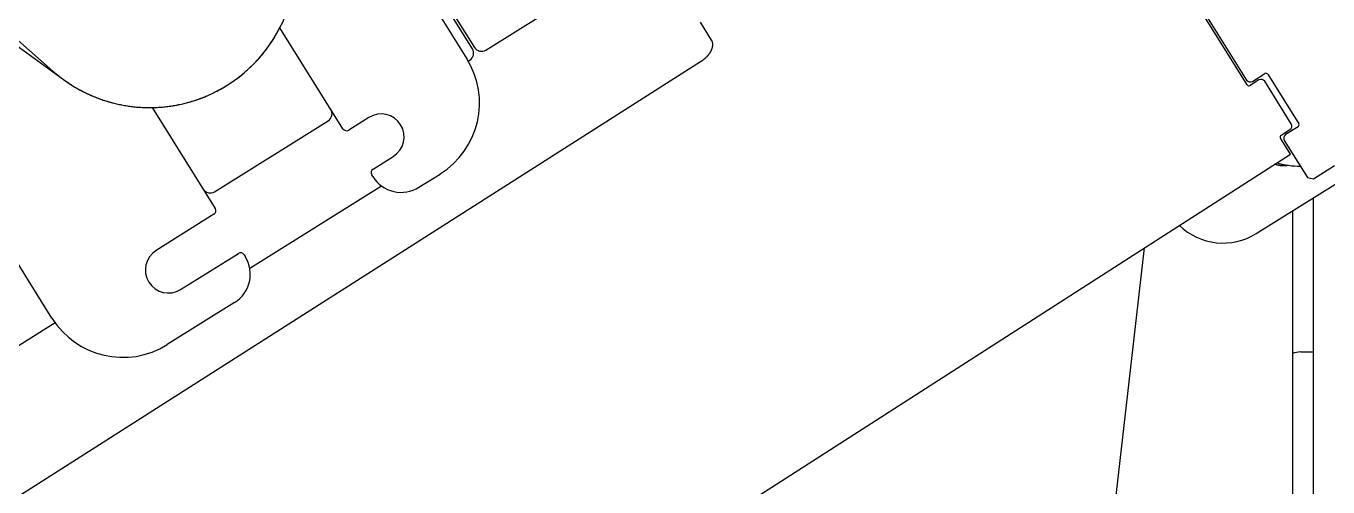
# Model space of a CAD drawing. Extents: x -79364 to 3230, y 28528 to 72157.
# Drawn here: x -66745.1 to -66433.7, y 55026.4 to 55136.6 of the extents above; entities that cross this region are included whole.
import ezdxf

# ---------------------------------------------------------------- set-up
doc = ezdxf.new("R2010")
doc.units = 0
doc.header["$LTSCALE"] = 500
doc.linetypes.add('CENTER', pattern=[7, 4, -1, 1, -1])
doc.layers.get('0').update_dxf_attribs({"linetype": 'CONTINUOUS'})
doc.layers.add('S0CO1', color=1, linetype='CONTINUOUS')

# ---------------------------------------------------------------- blocks, each defined once
blk = doc.blocks.new('PK65002M m platform_side')
at = {"linetype": 'Continuous'}
for p, q in [((-9483.21, 6025.85), (-9458.08, 5985.63)), ((-9661.43, 6017.61), (-9644.64, 5990.73)), ((-9771.06, 6011.89), (-9743.64, 5987.77)), ((-9640.07, 5992.81), (-9612.34, 6010.14)), ((-9457.96, 5984.49), (-9471.6, 6006.39)), ((-9643.3, 5993.12), (-9650.19, 6004.21)), ((-9649.45, 6004.05), (-9642.82, 5993.45)), ((-9762.34, 6001.2), (-9741.12, 5985.76)), ((-9588.8, 5999.5), (-9586.14, 5995.19)), ((-9674.26, 5973.98), (-9689.35, 5998.13)), ((-9588.76, 5989.96), (-10256.42, 5564.93)), ((-9644.29, 5990.16), (-9643.94, 5990.39)), ((-9456.7, 5985.32), (-9453.74, 5987.17)), ((-9453.05, 5987.01), (-9445.63, 5975.14)), ((-9455.15, 5985.65), (-9457.27, 5984.33)), ((-9447.41, 5975.16), (-9453.77, 5985.34)), ((-9719.88, 5979.06), (-9704.79, 5954.9)), ((-9668.05, 5976.68), (-9672.88, 5973.66)), ((-9704.95, 5958.93), (-9677.81, 5975.89)), ((-9449.85, 5972.46), (-9447.73, 5973.78)), ((-9445.79, 5974.45), (-9448.75, 5972.6)), ((-9447.63, 5967.95), (-9450.01, 5971.77)), ((-9449.07, 5971.22), (-9443.51, 5962.31)), ((-10150.87, 5516.72), (-9447.63, 5967.95)), ((-9667.05, 5964.33), (-9662.22, 5967.35)), ((-9450.7, 5965.35), (-9450.61, 5965.33)), ((-9450.62, 5965.33), (-9450.53, 5965.31)), ((-9450.54, 5965.31), (-9450.45, 5965.3)), ((-9450.46, 5965.3), (-9450.37, 5965.28)), ((-9448.48, 5965.24), (-9448.4, 5965.26)), ((-9448.4, 5965.26), (-9448.32, 5965.27)), ((-9448.32, 5965.27), (-9448.27, 5965.28)), ((-9442.13, 5962), (-9437.04, 5965.17)), ((-9667.11, 5962.54), (-9667.37, 5962.96)), ((-9656.08, 5959.99), (-9651, 5963.17)), ((-9455.79, 5948.95), (-9436.38, 5961.07)), ((-9443.51, 5962.31), (-9442.13, 5962)), ((-9665.02, 5960.3), (-9696.54, 5940.6)), ((-9442.12, 5860.88), (-9442.12, 5957.49)), ((-9705.11, 5953.53), (-9718.93, 5944.89)), ((-9447.14, 5954.35), (-9447.14, 5728.64)), ((-9482.58, 5945.52), (-9567.57, 5204.78)), ((-9743.86, 5928.73), (-9753.02, 5943.39)), ((-9713.1, 5935.56), (-9699.28, 5944.2)), ((-9697.9, 5943.88), (-9697.64, 5943.46)), ((-9700.19, 5932.44), (-9716.3, 5922.37)), ((-9978.24, 5779.02), (-9743.14, 5927.67)), ((-9445.14, 5920.64), (-9442.14, 5920.64))]:
    blk.add_line(p, q, dxfattribs=at)
for points in [[(-9697.88, 5987.37), (-9697.63, 5987.59), (-9697.38, 5987.8), (-9697.14, 5988.02), (-9696.9, 5988.24), (-9696.66, 5988.46), (-9696.42, 5988.68), (-9696.19, 5988.91), (-9695.95, 5989.13), (-9695.72, 5989.36), (-9695.49, 5989.59), (-9695.27, 5989.83), (-9695.04, 5990.06), (-9694.82, 5990.3), (-9694.6, 5990.54), (-9694.38, 5990.78), (-9694.17, 5991.03), (-9693.96, 5991.27), (-9693.75, 5991.52), (-9693.54, 5991.77), (-9693.33, 5992.02), (-9693.13, 5992.28), (-9692.93, 5992.53), (-9692.73, 5992.79), (-9692.53, 5993.05), (-9692.34, 5993.31), (-9692.14, 5993.58), (-9691.95, 5993.84), (-9691.77, 5994.11), (-9691.58, 5994.38), (-9691.4, 5994.65), (-9691.22, 5994.92), (-9691.04, 5995.19), (-9690.87, 5995.47), (-9690.7, 5995.75), (-9690.53, 5996.02), (-9690.36, 5996.3), (-9690.2, 5996.59), (-9690.04, 5996.87), (-9689.88, 5997.15), (-9689.72, 5997.44), (-9689.57, 5997.73), (-9689.42, 5998.02), (-9689.27, 5998.31), (-9689.12, 5998.6)], [(-9586.14, 5995.19), (-9586.12, 5995.15), (-9586.1, 5995.11), (-9586.08, 5995.07), (-9586.05, 5995.03), (-9586.03, 5994.99), (-9586.01, 5994.95), (-9586, 5994.91), (-9585.98, 5994.86), (-9585.96, 5994.82), (-9585.95, 5994.77), (-9585.94, 5994.73), (-9585.92, 5994.68), (-9585.91, 5994.64), (-9585.9, 5994.59), (-9585.89, 5994.55), (-9585.88, 5994.5), (-9585.87, 5994.45), (-9585.87, 5994.4), (-9585.86, 5994.35), (-9585.86, 5994.3), (-9585.85, 5994.25), (-9585.85, 5994.2), (-9585.85, 5994.15), (-9585.85, 5994.1), (-9585.85, 5994.05), (-9585.85, 5994), (-9585.85, 5993.95), (-9585.86, 5993.9), (-9585.86, 5993.85), (-9585.87, 5993.79), (-9585.88, 5993.74), (-9585.88, 5993.69), (-9585.89, 5993.63), (-9585.9, 5993.58), (-9585.91, 5993.52), (-9585.93, 5993.47), (-9585.94, 5993.42), (-9585.95, 5993.36), (-9585.97, 5993.31), (-9585.99, 5993.25), (-9586, 5993.19), (-9586.02, 5993.14), (-9586.04, 5993.08), (-9586.06, 5993.03), (-9586.08, 5992.97), (-9586.1, 5992.92), (-9586.13, 5992.86), (-9586.15, 5992.8), (-9586.18, 5992.75), (-9586.2, 5992.69), (-9586.23, 5992.63), (-9586.26, 5992.58), (-9586.29, 5992.52), (-9586.32, 5992.47), (-9586.35, 5992.41), (-9586.38, 5992.35), (-9586.41, 5992.3), (-9586.45, 5992.24), (-9586.48, 5992.18), (-9586.52, 5992.13), (-9586.55, 5992.07), (-9586.59, 5992.02), (-9586.63, 5991.96), (-9586.67, 5991.9), (-9586.71, 5991.85), (-9586.75, 5991.79), (-9586.79, 5991.74), (-9586.83, 5991.68), (-9586.88, 5991.63), (-9586.92, 5991.57), (-9586.97, 5991.52), (-9587.01, 5991.46), (-9587.06, 5991.41), (-9587.11, 5991.36), (-9587.15, 5991.3), (-9587.2, 5991.25), (-9587.25, 5991.2), (-9587.3, 5991.14), (-9587.35, 5991.09), (-9587.4, 5991.04), (-9587.46, 5990.99), (-9587.51, 5990.94), (-9587.56, 5990.89), (-9587.62, 5990.84), (-9587.67, 5990.79), (-9587.73, 5990.74), (-9587.79, 5990.69), (-9587.84, 5990.64), (-9587.9, 5990.59), (-9587.96, 5990.54), (-9588.02, 5990.49), (-9588.07, 5990.45), (-9588.13, 5990.4), (-9588.19, 5990.35), (-9588.25, 5990.31), (-9588.32, 5990.26), (-9588.38, 5990.22), (-9588.44, 5990.17), (-9588.5, 5990.13), (-9588.57, 5990.09), (-9588.63, 5990.05), (-9588.69, 5990), (-9588.76, 5989.96)], [(-9743.64, 5987.77), (-9743.4, 5987.56), (-9743.15, 5987.35), (-9742.9, 5987.14), (-9742.65, 5986.93), (-9742.4, 5986.73), (-9742.14, 5986.53), (-9741.88, 5986.33), (-9741.63, 5986.13), (-9741.37, 5985.93), (-9741.1, 5985.74), (-9740.84, 5985.55), (-9740.57, 5985.36), (-9740.31, 5985.18), (-9740.04, 5985), (-9739.76, 5984.82), (-9739.49, 5984.64), (-9739.22, 5984.46), (-9738.94, 5984.29), (-9738.66, 5984.12), (-9738.38, 5983.95), (-9738.1, 5983.79), (-9737.82, 5983.63), (-9737.54, 5983.47), (-9737.25, 5983.31), (-9736.96, 5983.16), (-9736.68, 5983), (-9736.39, 5982.85), (-9736.1, 5982.71), (-9735.8, 5982.56), (-9735.51, 5982.42), (-9735.21, 5982.29), (-9734.92, 5982.15), (-9734.62, 5982.02), (-9734.32, 5981.89), (-9734.02, 5981.76), (-9733.72, 5981.64), (-9733.42, 5981.52), (-9733.11, 5981.4), (-9732.81, 5981.28), (-9732.5, 5981.17), (-9732.2, 5981.06), (-9731.89, 5980.95), (-9731.58, 5980.85), (-9731.27, 5980.74), (-9730.96, 5980.65), (-9730.65, 5980.55), (-9730.33, 5980.46), (-9730.02, 5980.37), (-9729.71, 5980.28), (-9729.39, 5980.2), (-9729.07, 5980.11), (-9728.76, 5980.04), (-9728.44, 5979.96), (-9728.12, 5979.89), (-9727.8, 5979.82), (-9727.48, 5979.75), (-9727.16, 5979.69), (-9726.84, 5979.63), (-9726.52, 5979.57), (-9726.2, 5979.52), (-9725.88, 5979.47), (-9725.55, 5979.42), (-9725.23, 5979.37), (-9724.91, 5979.33), (-9724.58, 5979.29), (-9724.26, 5979.25), (-9723.93, 5979.22), (-9723.61, 5979.19), (-9723.28, 5979.16), (-9722.96, 5979.14), (-9722.63, 5979.12), (-9722.3, 5979.1), (-9721.98, 5979.09), (-9721.65, 5979.07), (-9721.33, 5979.06), (-9721, 5979.06), (-9720.67, 5979.06), (-9720.35, 5979.06), (-9720.02, 5979.06), (-9719.7, 5979.07), (-9719.37, 5979.07), (-9719.05, 5979.09), (-9718.72, 5979.1), (-9718.4, 5979.12), (-9718.07, 5979.14), (-9717.75, 5979.17), (-9717.42, 5979.19), (-9717.1, 5979.22), (-9716.77, 5979.26), (-9716.45, 5979.29), (-9716.13, 5979.33), (-9715.81, 5979.38), (-9715.48, 5979.42), (-9715.16, 5979.47), (-9714.84, 5979.52), (-9714.52, 5979.58), (-9714.2, 5979.63), (-9713.88, 5979.69), (-9713.56, 5979.76), (-9713.24, 5979.82), (-9712.92, 5979.89), (-9712.6, 5979.96), (-9712.29, 5980.04), (-9711.97, 5980.12), (-9711.65, 5980.2), (-9711.34, 5980.28), (-9711.03, 5980.37), (-9710.71, 5980.46), (-9710.4, 5980.55), (-9710.09, 5980.65), (-9709.78, 5980.75), (-9709.47, 5980.85), (-9709.16, 5980.95), (-9708.85, 5981.06), (-9708.54, 5981.17), (-9708.24, 5981.28), (-9707.93, 5981.4), (-9707.63, 5981.52), (-9707.33, 5981.64), (-9707.03, 5981.77), (-9706.72, 5981.89), (-9706.43, 5982.02), (-9706.13, 5982.16), (-9705.83, 5982.29), (-9705.54, 5982.43), (-9705.24, 5982.57), (-9704.95, 5982.71), (-9704.66, 5982.86), (-9704.37, 5983.01), (-9704.08, 5983.16), (-9703.79, 5983.32), (-9703.5, 5983.47), (-9703.22, 5983.63), (-9702.94, 5983.8), (-9702.66, 5983.96), (-9702.38, 5984.13), (-9702.1, 5984.3), (-9701.82, 5984.47), (-9701.54, 5984.65), (-9701.27, 5984.83), (-9701, 5985.01), (-9700.73, 5985.19), (-9700.46, 5985.38), (-9700.19, 5985.57), (-9699.93, 5985.76), (-9699.67, 5985.95), (-9699.4, 5986.15), (-9699.14, 5986.35), (-9698.89, 5986.55), (-9698.63, 5986.75), (-9698.38, 5986.96), (-9698.12, 5987.17), (-9697.88, 5987.37)], [(-9450.77, 5965.37), (-9450.85, 5965.4), (-9450.93, 5965.42), (-9451.01, 5965.44), (-9451.09, 5965.47), (-9451.17, 5965.5), (-9451.25, 5965.53), (-9451.33, 5965.56), (-9451.35, 5965.56)], [(-9451.35, 5965.56), (-9451.33, 5965.56), (-9451.25, 5965.53), (-9451.17, 5965.5), (-9451.09, 5965.47), (-9451.01, 5965.45), (-9450.94, 5965.42), (-9450.86, 5965.4), (-9450.78, 5965.37), (-9450.69, 5965.35)], [(-9450.38, 5965.28), (-9450.3, 5965.27), (-9450.22, 5965.25), (-9450.13, 5965.24), (-9450.05, 5965.23), (-9449.97, 5965.22), (-9449.89, 5965.21), (-9449.81, 5965.2), (-9449.72, 5965.19), (-9449.64, 5965.19), (-9449.56, 5965.18), (-9449.47, 5965.18), (-9449.39, 5965.18), (-9449.31, 5965.18), (-9449.22, 5965.18), (-9449.14, 5965.18), (-9449.06, 5965.18), (-9448.98, 5965.19), (-9448.89, 5965.2), (-9448.81, 5965.2), (-9448.73, 5965.21), (-9448.65, 5965.22), (-9448.57, 5965.23), (-9448.48, 5965.24)], [(-9448.56, 5965.23), (-9448.64, 5965.22), (-9448.72, 5965.21), (-9448.81, 5965.2), (-9448.89, 5965.2), (-9448.97, 5965.19), (-9449.05, 5965.18), (-9449.14, 5965.18), (-9449.22, 5965.18), (-9449.3, 5965.18), (-9449.38, 5965.18), (-9449.47, 5965.18), (-9449.55, 5965.18), (-9449.63, 5965.19), (-9449.71, 5965.19), (-9449.8, 5965.2), (-9449.88, 5965.21), (-9449.96, 5965.22), (-9450.04, 5965.23), (-9450.13, 5965.24), (-9450.21, 5965.25), (-9450.29, 5965.26), (-9450.37, 5965.28)]]:
    blk.add_lwpolyline(points, dxfattribs=at)
for centre, radius, start, end in [((-9720.52, 6014.05), 35, 312.9726, 32.0002), ((-9645.01, 5992.08), 2, 302.3035, 31.2222), ((-9641.13, 5994.51), 2, 212.0013, 301.9995), ((-9661.6, 5980.14), 20, 302, 32), ((-9720.52, 6014.05), 35, 233.9455, 312.9727), ((-9453.47, 5986.75), 0.5, 32.0001, 121.9999), ((-9457.23, 5986.16), 1, 212.0002, 301.9998), ((-9457.53, 5984.75), 0.5, 211.9957, 301.9955), ((-9454.62, 5984.81), 1, 32.0024, 122.002), ((-9678.87, 5977.59), 2, 302, 32.0002), ((-9665.13, 5972.02), 5.5, 302, 122), ((-9673.41, 5974.51), 1, 211.9995, 301.999), ((-9448.26, 5974.63), 1, 301.998, 31.9976), ((-9446.05, 5974.87), 0.5, 302.0001, 31.9999), ((-9449.59, 5972.03), 0.5, 122.0045, 212.0043), ((-9448.22, 5971.75), 1, 122.0002, 211.9998), ((-9666.52, 5963.49), 1, 122.0004, 212), ((-9445.21, 5985.04), 20, 253.5289, 269.9744), ((-9660.32, 5966.78), 8, 212, 302.0404), ((-9706.01, 5960.63), 2, 212, 302.0002), ((-9705.64, 5954.37), 1, 302, 32), ((-9463.74, 5961.67), 15, 225.8428, 302), ((-9716.02, 5940.22), 5.5, 122, 302), ((-9704.42, 5939.22), 8, 302.0001, 32), ((-9698.75, 5943.35), 1, 32, 122), ((-9726.9, 5939.33), 20, 212.0001, 301.9999), ((-9445.14, 5915.64), 5, 90, 113.6505)]:
    blk.add_arc(centre, radius, start, end, dxfattribs=at)

msp = doc.modelspace()

# ---------------------------------------------------------------- block references
at = {"layer": 'S0CO1', "color": 0, "linetype": 'CENTER'}
msp.add_blockref('PK65002M m platform_side', (-56995.028, 49138.088), dxfattribs=at)

doc.saveas('drawing.dxf')
